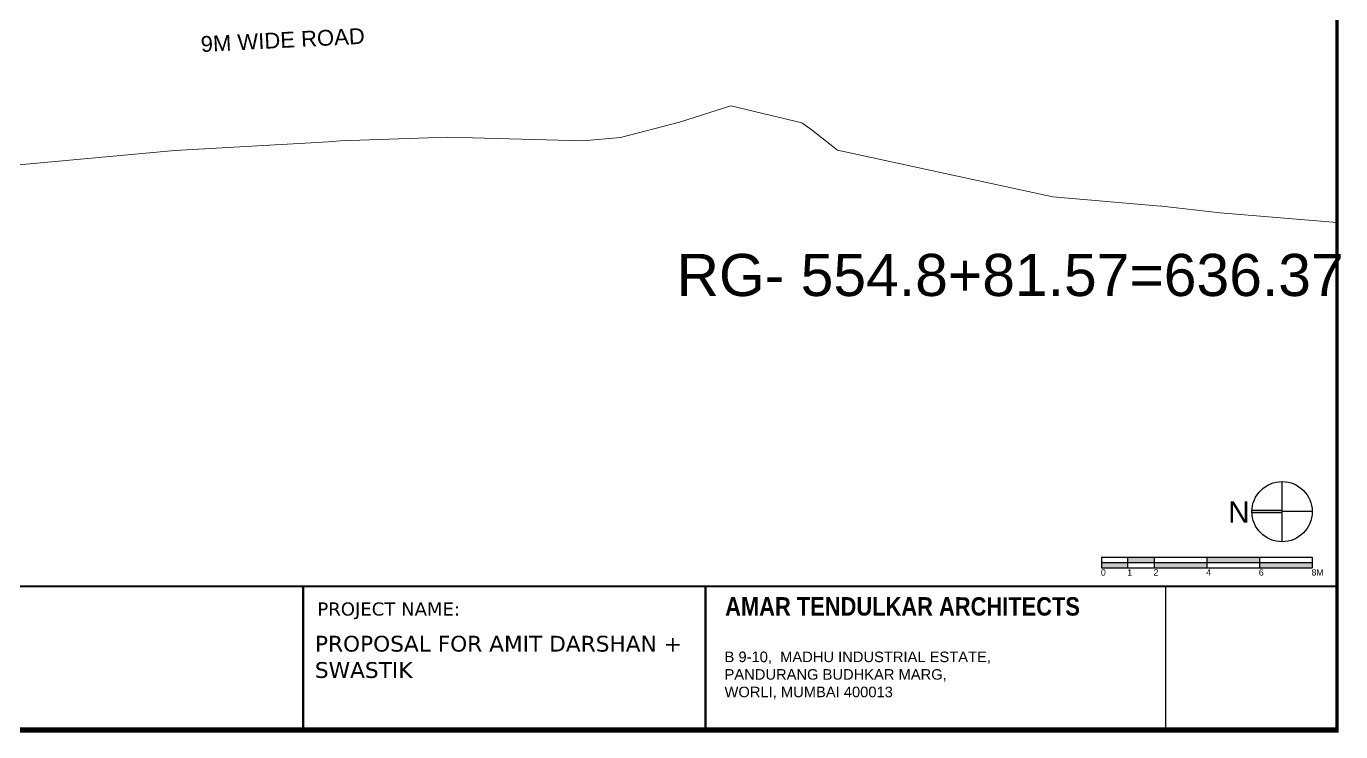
# Model space of a CAD drawing. Header units: inches. Extents: x 27644242 to 29761523, y -859349 to 216979.
# Drawn here: x 29064539 to 29126969, y -367566 to -334074 of the extents above; entities that cross this region are included whole.
import ezdxf

# ---------------------------------------------------------------- set-up
doc = ezdxf.new("R2010")
doc.units = ezdxf.units.IN
doc.header["$MEASUREMENT"] = 0
doc.header["$XCLIPFRAME"] = 0
doc.layers.get('Defpoints').update_dxf_attribs({"color": 8})
doc.layers.add('ATA_FORMAT', color=7, linetype='Continuous', lineweight=50)
doc.layers.add('RVA Site Boundary', color=17, linetype='Continuous', lineweight=15)
doc.layers.add('ATA_FORMAT TEXT', color=7, linetype='Continuous')
doc.layers.add('text', color=7, linetype='Continuous')
doc.styles.add('AMITS', font='arial.ttf')
doc.styles.add('arial', font='arial.ttf')
doc.styles.add('Notes', font='arial.ttf', dxfattribs={"height": 3})
doc.styles.get("Standard").update_dxf_attribs({"font": 'swiss.ttf'})
doc.styles.add('WORKING', font='arial.ttf')
picture_1 = doc.add_image_def('image1.jpg', size_in_pixel=(796, 763))

# ---------------------------------------------------------------- blocks, each defined once
blk = doc.blocks.new('NORTH')
blk.add_hatch(color=256).paths.add_polyline_path([(313536.2000191541, 1906938.207708859), (313536.2000191541, 1906943.886641466, -0.01760348503420178), (313536.600019154, 1906943.886641466), (313536.600019154, 1906938.207708859), (313536.4000191541, 1906938.207708859)])
for p, q in [((313536.200019154, 1906938.207708861), (313536.200019154, 1906943.890162164)), ((313536.600019154, 1906938.207708861), (313536.600019154, 1906943.890162164)), ((313530.7175658499, 1906938.207708861), (313542.0824724581, 1906938.207708861)), ((313536.4000191542, 1906932.525255556), (313536.4000191541, 1906938.207708861))]:
    blk.add_line(p, q)
blk.add_circle((313536.4000191541, 1906938.207708861), 5.682453304156658)
blk = doc.blocks.new('SCALE BAR 1-200_cad-block.com')
at = {"layer": 'ATA_FORMAT TEXT'}
h = blk.add_hatch(color=256, dxfattribs=at)
h.dxf.hatch_style = 1
h.paths.add_polyline_path([(199.9999999999991, 1.13686837721616e-13), (149.9999999999982, 1.13686837721616e-13), (149.9999999999982, -4.999999999999886), (199.9999999999991, -4.999999999999886)])
h.paths.add_polyline_path([(149.9999999999982, 5.000000000000057), (99.99999999999818, 5.000000000000057), (99.99999999999818, 1.13686837721616e-13), (149.9999999999982, 1.13686837721616e-13)])
h.paths.add_polyline_path([(99.99999999999818, 1.13686837721616e-13), (49.99999999999909, 1.13686837721616e-13), (49.99999999999909, -4.999999999999886), (99.99999999999818, -4.999999999999886)])
h.paths.add_polyline_path([(49.99999999999909, 5.000000000000057), (24.99999999999818, 5.000000000000057), (24.99999999999818, 1.13686837721616e-13), (49.99999999999909, 1.13686837721616e-13)])
h.paths.add_polyline_path([(24.99999999999818, 1.13686837721616e-13), (-9.094947017729282e-13, 1.13686837721616e-13), (-9.094947017729282e-13, -4.999999999999886), (24.99999999999818, -4.999999999999886)])
for p, q in [((-9.094947017729282e-13, 5.000000000000057), (-9.094947017729282e-13, -4.999999999999886)), ((-9.094947017729282e-13, 5.000000000000057), (199.9999999999991, 5.000000000000057)), ((-9.094947017729282e-13, 1.13686837721616e-13), (99.99999999999818, 1.13686837721616e-13)), ((49.99999999999909, 5.000000000000057), (49.99999999999909, -4.999999999999886)), ((99.99999999999818, 5.000000000000057), (99.99999999999818, -4.999999999999886)), ((99.99999999999818, 5.000000000000057), (99.99999999999818, -4.999999999999886)), ((99.99999999999818, 5.000000000000057), (99.99999999999818, -4.999999999999886)), ((99.99999999999818, 5.000000000000057), (99.99999999999818, -4.999999999999886)), ((149.9999999999982, 5.000000000000057), (149.9999999999982, -4.999999999999886)), ((199.9999999999991, 5.000000000000057), (199.9999999999991, -4.999999999999886)), ((-9.094947017729282e-13, -4.999999999999886), (199.9999999999991, -4.999999999999886))]:
    blk.add_line(p, q, dxfattribs=at)
for points in [[(24.99999999999818, -4.999999999999886), (24.99999999999818, 5.000000000000057)], [(99.99999999999818, 1.13686837721616e-13), (199.9999999999991, 1.13686837721616e-13)]]:
    blk.add_lwpolyline(points, dxfattribs=at)
at = {"layer": 'ATA_FORMAT TEXT', "char_height": 5.999999999999999, "width": 11.21467780635343, "attachment_point": 1, "style": 'WORKING'}
for s, insert in [('0', (-0.6895203280473652, -6.470079134106527)), ('1', (24.31047967195354, -6.470079134106527)), ('2', (49.31047967195263, -6.470079134106527)), ('4', (99.31047967195354, -6.470079134106527)), ('6', (149.3104796719535, -6.470079134106527)), ('8', (199.3104796719535, -6.470079134106527)), ('M', (203.7874059020724, -6.486601814112646))]:
    blk.add_mtext(s, dxfattribs=dict(at, insert=insert))

msp = doc.modelspace()

# ---------------------------------------------------------------- linework, layer by layer
at = {"layer": 'ATA_FORMAT'}
for p, q in [((29126788.63103703, -360667.949054652), (29018201.91445142, -360659.7254369035)), ((29077685.01578123, -360659.7659180164, -1.917575e-09), (29077684.67837412, -367488.9174857289, -1.917575e-09)), ((29096805.40328294, -360659.7659180164, -1.917575e-09), (29096805.06587583, -367488.9174857289, -1.917575e-09))]:
    msp.add_line(p, q, dxfattribs=at)
at = {"layer": 'Defpoints', "linetype": 'Continuous', "const_width": 154.4264220221692}
msp.add_lwpolyline([(29126788.63103894, -293238.9174750373), (29126788.63103703, -367488.9174750075), (29018201.91445142, -367488.9174726978), (29018201.91445333, -293238.917472735)], close=True, dxfattribs=at)
at = {"layer": 'RVA Site Boundary', "ltscale": 500}
msp.add_lwpolyline([(29126788.63103846, -343384.8040311837), (29121240.31469592, -342928.6053523956), (29118466.0658682, -342618.3111642953), (29118228.34229327, -342597.6643278906), (29113300.47175686, -342169.6674305628), (29103063.85981534, -339955.824970071), (29101797.66291475, -338960.0871810233), (29101367.10809841, -338659.1275959244), (29098008.30834116, -337843.7795142808), (29095570.6604865, -338625.533443026), (29092756.86149374, -339360.3731893912), (29090969.24664503, -339519.2876191007), (29084561.45934058, -339340.0787641645), (29079448.99791047, -339508.4740386097), (29078892.94637811, -339559.142292893), (29071590.88141637, -339976.0648813823), (29064359.37580628, -340634.3195162015), (29064256.14905684, -340658.7903195245), (29052498.10354319, -343752.1767115883)], dxfattribs=at)

# ---------------------------------------------------------------- block references
at = {"layer": 'ATA_FORMAT TEXT', "xscale": 251.7281605200075, "yscale": 251.7281605200077, "zscale": 251.7281605200075, "rotation": 89.99999999829525}
msp.add_blockref('NORTH', (509154232.1173401, -79283060.13718241), dxfattribs=at)
at = {"layer": 'ATA_FORMAT TEXT', "xscale": 50.00000000000045, "yscale": 50.00000000000045, "zscale": 50.00000000000045}
msp.add_blockref('SCALE BAR 1-200_cad-block.com', (29115615.301334, -359529.6421209201), dxfattribs=at)

# ---------------------------------------------------------------- texts
at = {"layer": 'ATA_FORMAT TEXT', "insert": (29121627.50577931, -356632.5582036296, -1642.283168638189), "char_height": 1006.912642080031, "width": 698.187881861237, "attachment_point": 1, "style": 'Notes'}
msp.add_mtext('N', dxfattribs=at)
at = {"layer": 'ATA_FORMAT TEXT', "ltscale": 10, "attachment_point": 1, "rotation": 359.99716919179184}
for s, width, heights, insert, char_height in [('{\\fVerdana|b0|i0|c0|p34;PROJECT NAME:}', 9018.00198808685, [0], (29078364.25161535, -361428.0912550762, -1.917575e-09), 625), ('{\\W0.85;\\fArial|b1|i0|c0|p34;AMAR TENDULKAR ARCHITECTS}', 18866.82737044618, [0], (29097732.30076391, -361177.9934717566), 875), ('{\\fVerdana|b0|i0|c0|p34;PROPOSAL FOR AMIT DARSHAN + \\PSWASTIK}', 26143.05502451211, [3311.344637702859], (29078247.99469835, -363011.8067240268, -1.917575e-09), 750)]:
    msp.add_mtext_dynamic_manual_height_columns(s, width=width, gutter_width=9.687955009770244, heights=heights, dxfattribs=dict(at, insert=insert, char_height=char_height))
at = {"layer": 'ATA_FORMAT TEXT', "ltscale": 10, "insert": (29097703.54868967, -363761.8155670539), "char_height": 500, "attachment_point": 1, "rotation": 359.99716919179184, "style": 'arial'}
msp.add_mtext_dynamic_manual_height_columns('B 9-10,  MADHU INDUSTRIAL ESTATE, \\PPANDURANG BUDHKAR MARG,\\PWORLI, MUMBAI 400013', width=16250.5163098909, gutter_width=9.687955009770244, heights=[0], dxfattribs=at)
at = {"layer": 'text', "ltscale": 100, "insert": (29072803.99015783, -334548.3862472643), "char_height": 750, "width": 14045.73067381233, "attachment_point": 1, "rotation": 2.9249779494518204, "style": 'AMITS'}
msp.add_mtext('9M WIDE ROAD', dxfattribs=at)
at = {"layer": 'text', "ltscale": 100, "insert": (29094354.26261834, -344880.8957813957), "char_height": 2000, "width": 33824.26720622554, "attachment_point": 1, "style": 'AMITS'}
msp.add_mtext('\\pxqc;RG- 554.8+81.57=636.37', dxfattribs=at)

# ---------------------------------------------------------------- pictures from other files: only their frames are drawn
at = {"layer": 'ATA_FORMAT TEXT', "color": 7, "true_color": 0xffffff}
image = msp.add_image(picture_1, insert=(29118640.25381916, -367734.7326327963), size_in_units=(8148.377217879786, 7810.56760960085), rotation=7.248840646235058e-14, dxfattribs=at)
image.set_boundary_path([(-0.500000000003638, 738.4867688631807), (795.5, 72.15889553325678)])

doc.saveas('drawing.dxf')
